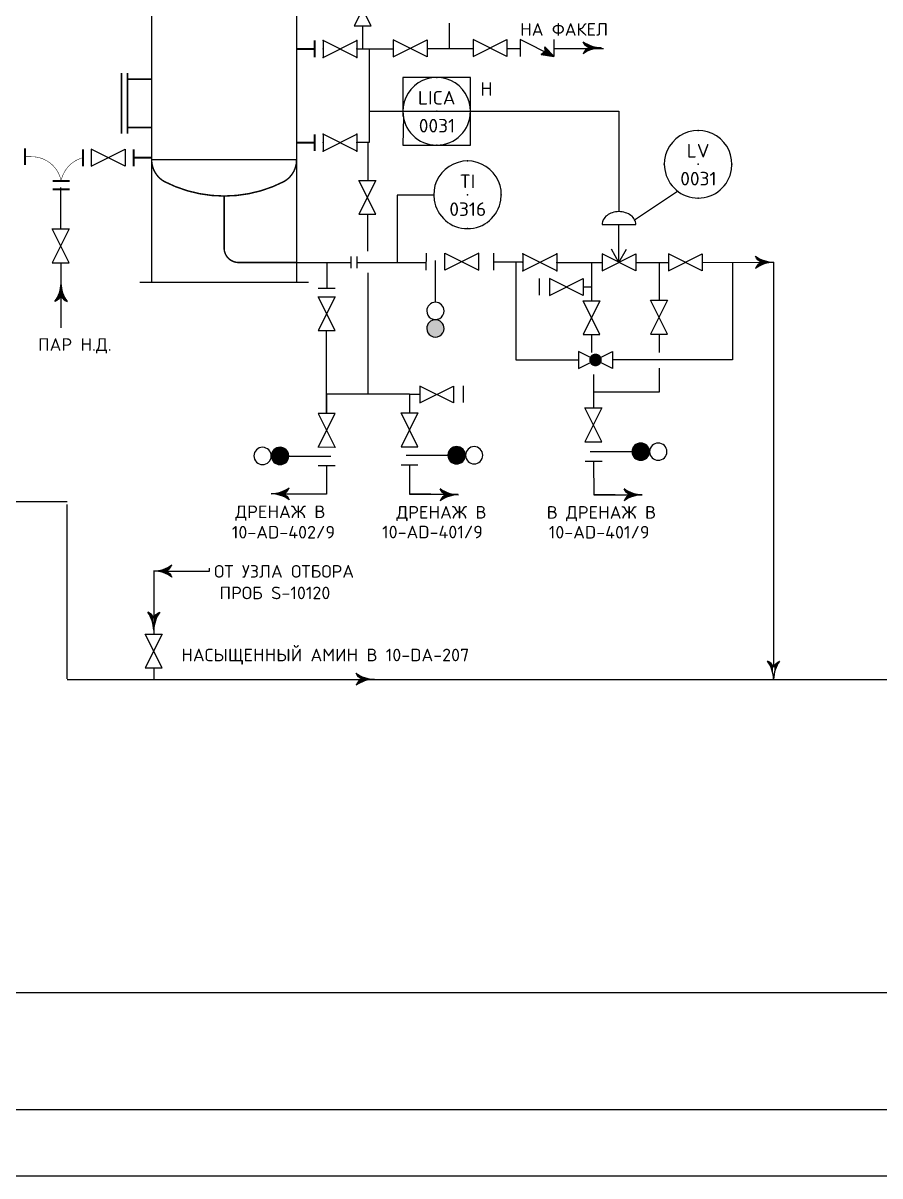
# Model space of a CAD drawing. Extents: x 71 to 279, y 48 to 143.
# Drawn here: x 156.51 to 165.38, y 52.26 to 64.18 of the extents above; entities that cross this region are included whole.
import ezdxf
from ezdxf.enums import TextEntityAlignment as Align

# ---------------------------------------------------------------- set-up
doc = ezdxf.new("R2010")
doc.units = 0
doc.header["$MEASUREMENT"] = 0
doc.linetypes.add('SDASH', pattern=[0.09375, 0.046875, -0.046875])
doc.layers.get('0').update_dxf_attribs({"linetype": 'CONTINUOUS'})
for name, color, linetype in [('DESIGNDATA', 7, 'CONTINUOUS'), ('IN-ATTRIBS', 7, 'CONTINUOUS'), ('IN-EQUIPMENT', 7, 'CONTINUOUS'), ('IN-INST-TAP', 7, 'CONTINUOUS'), ('IN-INSTRUMENT', 7, 'SDASH'), ('IN-MIN-PROC', 7, 'CONTINUOUS')]:
    doc.layers.add(name, color=color, linetype=linetype)
doc.styles.add('ATTRIBS', font='SIMPLEX', dxfattribs={"width": 0.8, "height": 0.125})
doc.styles.add('NARROW', font='simplex', dxfattribs={"width": 0.75, "height": 0.1})
doc.styles.add('S1', font='SIMPLEX.shx')
doc.styles.add('SIMPLEX', font='SIMPLEX')

# ---------------------------------------------------------------- blocks, each defined once
blk = doc.blocks.new('VALVTEXT')
at = {"layer": 'IN-ATTRIBS'}
for p in [(0, 0.0625), (0, 0), (0.25, 0.0625), (0.25, 0), (0, -0.0625), (0.25, -0.0625)]:
    blk.add_point(p, dxfattribs=at)
at = {"layer": 'IN-ATTRIBS', "style": 'S1', "flags": 1}
for tag, p in [('IDNUM', (0.125, 0.5625)), ('DWGNO', (0.125, 0.4375)), ('FILENO', (0.125, 0.3125))]:
    blk.add_attdef(tag, text='', height=0.1, dxfattribs=at).set_placement(p, align=Align.CENTER)
at = {"layer": 'IN-ATTRIBS', "style": 'S1'}
for tag, p in [('MODE', (0.125, 0.078125)), ('SIZE', (0.125, -0.1875))]:
    blk.add_attdef(tag, text='', height=0.1, dxfattribs=at).set_placement(p, align=Align.CENTER)
blk = doc.blocks.new('BUBTEXT')
at = {"layer": 'IN-ATTRIBS'}
for p in [(0, 0.25), (-0.25, 0), (0, 0), (0.25, 0), (0, -0.25)]:
    blk.add_point(p, dxfattribs=at)
at = {"layer": 'IN-ATTRIBS', "flags": 1}
for tag, style, width, p in [('IDNUM', 'ATTRIBS', 0.8, (0.0087, 0.5838)), ('DWGNO', 'ATTRIBS', 0.8, (0.0029, 0.4474)), ('FILENO', 'ATTRIBS', 0.8, (-0.003, 0.3111)), ('LOC', 'ATTRIBS', 0.8, (-0.0799, -0.422)), ('SIG', 'ATTRIBS', 0.8, (-0.0872, -0.5633)), ('INSTALL', 'ATTRIBS', 0.8, (-0.0872, -0.6994)), ('SERV', 'ATTRIBS', 0.8, (-0.0834, -0.8376)), ('DATE', 'ATTRIBS', 0.8, (-0.0881, -0.9694)), ('DES', 'NARROW', 0.75, (-0.0866, -1.1017)), ('CSYS', 'NARROW', 0.75, (-0.0866, -1.2425))]:
    blk.add_attdef(tag, text='', height=0.1, dxfattribs=dict(at, style=style, width=width)).set_placement(p, align=Align.CENTER)
at = {"layer": 'IN-ATTRIBS', "style": 'ATTRIBS', "flags": 1}
blk.add_attdef('SYSCDI', text='', height=0.1, dxfattribs=at).set_placement((-0.3125, 0.3125), align=Align.RIGHT)
at = {"layer": 'IN-ATTRIBS', "style": 'S1'}
for tag, p in [('XT', (0.3241, 0.2568)), ('A1', (0.3233, 0.1153)), ('A2', (0.3233, -0.0347)), ('A3', (0.3233, -0.1847)), ('RES', (0.3233, -0.3422))]:
    blk.add_attdef(tag, p, '', height=0.1, dxfattribs=at)
at = {"layer": 'IN-ATTRIBS', "style": 'ATTRIBS'}
blk.add_attdef('SYSCDV', text='', height=0.1, dxfattribs=at).set_placement((-0.3125, 0.1411), align=Align.RIGHT)
at = {"layer": 'IN-ATTRIBS', "style": 'S1'}
for tag, p in [('INSTTYPE', (-0.0002, 0.0499)), ('TAGNUM', (0.0019, -0.1561)), ('MD', (0.4017, -0.5655)), ('SZ', (0.4017, -0.6963))]:
    blk.add_attdef(tag, text='', height=0.1, dxfattribs=at).set_placement(p, align=Align.CENTER)

msp = doc.modelspace()

# ---------------------------------------------------------------- hatches: boundary and pattern name
h = msp.add_hatch()
h.set_pattern_fill('ANSI37', color=2, scale=0.00014, style=0)
h.set_pattern_definition([(45, (-273.76554173, -236.8747373), (-0.00031430896424, 0.00031430896424), []), (135, (-273.76554173, -236.8747373), (-0.00031430896424, -0.00031430896424), [])])
edge = h.paths.add_edge_path()
edge.add_line((162.008, 63.836), (161.912, 63.936))
edge.add_line((161.912, 63.936), (161.916, 63.883))
edge.add_line((161.916, 63.883), (161.877, 63.857))
edge.add_line((161.877, 63.857), (162.008, 63.836))
at = {"linetype": 'Continuous'}
msp.add_hatch(color=2, dxfattribs=at).paths.add_polyline_path([(160.87, 61.022, 1), (160.691, 61.022, 1)])
h = msp.add_hatch()
h.set_pattern_fill('ANSI37', color=2, scale=0.00014, style=0)
h.set_pattern_definition([(134.86333474, (482.24351486, -225.5630015), (0.0003150577776, 0.00031355836263), []), (44.86333474, (482.24351486, -225.5630015), (0.00031355836263, -0.0003150577776), [])])
edge = h.paths.add_edge_path()
edge.add_arc((159.173, 59.703), 0.0892, 269.8633, 449.8633)
edge.add_arc((159.173, 59.703), 0.0892, 89.8633, 269.8633)
h = msp.add_hatch()
h.set_pattern_fill('ANSI37', color=2, scale=0.00014, style=0)
h.set_pattern_definition([(45, (-162.74918936, -224.78503996), (-0.00031430896424, 0.00031430896424), []), (135, (-162.74918936, -224.78503996), (-0.00031430896424, -0.00031430896424), [])])
edge = h.paths.add_edge_path()
edge.add_arc((161, 59.71), 0.0892, 90, 270)
edge.add_arc((161, 59.71), 0.0892, 270, 450)
h = msp.add_hatch()
h.set_pattern_fill('ANSI37', color=2, scale=0.00014, style=0)
h.set_pattern_definition([(45, (-160.84415434, -224.7476311), (-0.00031430896424, 0.00031430896424), []), (135, (-160.84415434, -224.7476311), (-0.00031430896424, -0.00031430896424), [])])
edge = h.paths.add_edge_path()
edge.add_arc((162.906, 59.747), 0.0892, 90, 270)
edge.add_arc((162.906, 59.747), 0.0892, 270, 450)

# ---------------------------------------------------------------- linework, layer by layer
at = {"color": 5, "linetype": 'Continuous'}
for p, q in [((160.926, 63.919), (160.926, 64.179)), ((160.027, 64.151), (160.027, 63.913)), ((159.969, 63.913), (160.345, 63.913)), ((160.094, 63.913), (160.094, 62.944)), ((160.695, 63.919), (160.926, 63.919)), ((160.926, 63.919), (161.17, 63.919)), ((161.52, 63.919), (161.658, 63.919)), ((162.008, 63.919), (162.521, 63.919)), ((160.094, 62.944), (159.969, 62.944)), ((160.08, 62.944), (160.08, 62.553)), ((159.344, 62.767), (157.844, 62.767)), ((156.904, 62.052), (156.904, 62.481)), ((160.077, 62.203), (160.077, 61.821)), ((156.904, 61.702), (156.905, 61.029)), ((159.344, 61.704), (159.907, 61.704)), ((159.657, 61.704), (159.657, 61.434)), ((159.969, 61.704), (160.687, 61.704)), ((161.386, 61.712), (161.687, 61.712)), ((161.612, 61.704), (161.612, 60.697)), ((162.037, 61.705), (162.505, 61.705)), ((162.396, 61.705), (162.396, 61.309)), ((162.855, 61.705), (163.193, 61.705)), ((163.096, 61.705), (163.096, 61.314)), ((163.543, 61.705), (164.281, 61.706)), ((163.857, 61.704), (163.857, 60.697)), ((164.281, 61.706), (164.281, 57.518)), ((160.08, 61.598), (160.08, 60.347)), ((162.311, 61.451), (162.396, 61.451)), ((159.654, 60.142), (159.654, 60.999)), ((162.396, 60.964), (162.396, 60.773)), ((163.096, 60.964), (163.096, 60.773)), ((161.612, 60.697), (162.262, 60.696)), ((163.857, 60.697), (162.612, 60.696)), ((163.096, 60.611), (163.096, 60.361)), ((162.417, 60.547), (162.417, 60.203)), ((163.096, 60.361), (162.417, 60.361)), ((159.655, 60.341), (159.655, 60.148)), ((160.513, 60.341), (159.656, 60.341)), ((160.513, 60.341), (160.513, 60.148)), ((160.513, 60.341), (160.626, 60.341)), ((162.418, 59.649), (162.419, 59.302)), ((159.654, 59.599), (159.654, 59.342)), ((160.513, 59.611), (160.513, 59.308)), ((159.654, 59.308), (159.185, 59.308)), ((159.654, 59.342), (159.654, 59.308)), ((160.513, 59.308), (161.015, 59.308)), ((160.735, 59.308), (160.513, 59.308)), ((162.642, 59.302), (162.419, 59.302)), ((162.419, 59.302), (162.921, 59.302)), ((156.969, 59.228), (156.296, 59.228)), ((156.968, 57.397), (156.969, 59.2)), ((157.866, 58.513), (157.866, 57.861)), ((158.439, 58.509), (157.971, 58.509)), ((158.439, 58.542), (158.439, 58.509)), ((157.866, 57.511), (157.866, 57.392)), ((156.968, 57.392), (165.971, 57.392)), ((97.353, 52.943), (166.985, 52.943))]:
    msp.add_line(p, q, dxfattribs=at)
at = {"color": 2}
for p, q in [((161.658, 64.011), (161.658, 63.836)), ((162.008, 63.836), (161.658, 64.011)), ((161.912, 63.936), (161.916, 63.883)), ((162.008, 63.836), (161.912, 63.936)), ((162.008, 64.011), (162.008, 63.836)), ((161.916, 63.883), (161.877, 63.857)), ((161.877, 63.857), (162.008, 63.836)), ((162.505, 62.098), (162.855, 62.098)), ((162.68, 61.705), (162.68, 62.098)), ((160.686, 61.624), (160.687, 61.799)), ((160.879, 61.625), (160.88, 61.8)), ((161.23, 61.799), (160.879, 61.625)), ((160.88, 61.8), (161.229, 61.624)), ((161.229, 61.624), (161.229, 61.799)), ((161.386, 61.624), (161.386, 61.799)), ((160.783, 61.289), (160.783, 61.726)), ((161.856, 61.539), (161.856, 61.367)), ((159.744, 61.434), (159.569, 61.434)), ((161.069, 60.427), (161.069, 60.256)), ((159.567, 59.793), (159.743, 60.142)), ((159.568, 60.143), (159.742, 59.792)), ((159.743, 60.142), (159.568, 60.143)), ((160.6, 59.798), (160.425, 60.148)), ((160.425, 60.148), (160.6, 60.148)), ((160.6, 60.148), (160.425, 59.798)), ((159.742, 59.792), (159.567, 59.793)), ((160.425, 59.798), (160.6, 59.798)), ((159.26, 59.701), (159.697, 59.7)), ((160.914, 59.708), (160.477, 59.708)), ((162.33, 59.649), (162.505, 59.649)), ((162.819, 59.745), (162.382, 59.745)), ((159.742, 59.599), (159.567, 59.599)), ((160.425, 59.611), (160.6, 59.611))]:
    msp.add_line(p, q, dxfattribs=at)
at = {"linetype": 'Continuous'}
for p, q in [((160.345, 63.913), (160.345, 63.913)), ((160.094, 63.268), (160.444, 63.268)), ((160.444, 63.268), (161.144, 63.268)), ((160.976, 63.268), (162.68, 63.268)), ((162.68, 63.268), (162.68, 62.23)), ((160.385, 62.401), (160.384, 61.704)), ((160.763, 62.401), (160.385, 62.401)), ((162.68, 61.705), (162.604, 61.842)), ((162.68, 61.705), (162.757, 61.842))]:
    msp.add_line(p, q, dxfattribs=at)
at = {"color": 3, "linetype": 'Continuous'}
msp.add_line((166.607, 54.15), (144.781, 54.15), dxfattribs=at)
at = {"color": 6, "linetype": 'Continuous'}
msp.add_line((71.634, 52.255), (266.486, 52.255), dxfattribs=at)
at = {"color": 2}
for points in [[(160.115, 64.151), (159.94, 64.501), (160.115, 64.501), (159.94, 64.151)], [(159.619, 63.826), (159.969, 64.001), (159.969, 63.826), (159.619, 64.001)], [(160.345, 63.831), (160.695, 64.006), (160.695, 63.831), (160.345, 64.006)], [(161.17, 63.836), (161.52, 64.011), (161.52, 63.836), (161.17, 64.011)], [(159.619, 62.856), (159.969, 63.031), (159.969, 62.856), (159.619, 63.031)], [(157.219, 62.7), (157.569, 62.875), (157.569, 62.7), (157.219, 62.875)], [(160.164, 62.203), (159.989, 62.553), (160.164, 62.553), (159.989, 62.203)], [(156.991, 61.702), (156.816, 62.052), (156.991, 62.052), (156.816, 61.702)], [(161.687, 61.617), (162.037, 61.792), (162.037, 61.617), (161.687, 61.792)], [(162.505, 61.617), (162.855, 61.792), (162.855, 61.617), (162.505, 61.792)], [(163.193, 61.617), (163.543, 61.792), (163.543, 61.617), (163.193, 61.792)], [(161.961, 61.364), (162.311, 61.539), (162.311, 61.364), (161.961, 61.539)], [(159.744, 60.999), (159.569, 61.349), (159.744, 61.349), (159.569, 60.999)], [(162.484, 60.959), (162.309, 61.309), (162.484, 61.309), (162.309, 60.959)], [(163.183, 60.964), (163.008, 61.314), (163.183, 61.314), (163.008, 60.964)], [(160.619, 60.251), (160.969, 60.426), (160.969, 60.251), (160.619, 60.426)], [(162.503, 59.85), (162.328, 60.2), (162.503, 60.2), (162.328, 59.85)], [(157.953, 57.511), (157.778, 57.861), (157.953, 57.861), (157.778, 57.511)]]:
    msp.add_lwpolyline(points, close=True, dxfattribs=at)
at = {"color": 5, "linetype": 'Continuous'}
for points in [[(162.373, 63.925, -0.206864), (162.31, 63.988)], [(162.498, 63.925, 0.150368), (162.31, 63.863)], [(162.373, 63.925, 0.206864), (162.31, 63.863)], [(164.156, 61.706, -0.206864), (164.094, 61.768)], [(164.281, 61.706, 0.150368), (164.094, 61.643)], [(164.156, 61.706, 0.206864), (164.094, 61.643)], [(156.905, 61.489, 0.150368), (156.968, 61.301)], [(156.905, 61.364, -0.206864), (156.843, 61.301)], [(156.905, 61.364, 0.206864), (156.968, 61.301)], [(159.08, 59.312, 0.150368), (159.268, 59.374)], [(159.205, 59.312, 0.206864), (159.268, 59.374)], [(159.205, 59.312, -0.206864), (159.268, 59.249)], [(160.893, 59.302, -0.206864), (160.831, 59.364)], [(161.018, 59.302, 0.150368), (160.831, 59.239)], [(160.893, 59.302, 0.206864), (160.831, 59.239)], [(162.796, 59.302, -0.206864), (162.734, 59.364)], [(162.796, 59.302, 0.206864), (162.734, 59.239)], [(162.921, 59.302, 0.150368), (162.734, 59.239)], [(157.866, 58.513, 0.150368), (158.053, 58.575)], [(157.991, 58.513, 0.206864), (158.053, 58.575)], [(157.991, 58.513, -0.206864), (158.053, 58.45)], [(157.866, 57.9, 0.150368), (157.803, 58.087)], [(157.866, 58.025, 0.206864), (157.803, 58.087)], [(157.866, 58.025, -0.206864), (157.928, 58.087)], [(164.281, 57.393, 0.150368), (164.219, 57.581)], [(164.281, 57.518, 0.206864), (164.219, 57.581)], [(164.281, 57.518, -0.206864), (164.344, 57.581)], [(160.021, 57.393, -0.206864), (159.959, 57.456)], [(160.146, 57.393, 0.150368), (159.959, 57.331)], [(160.021, 57.393, 0.206864), (159.959, 57.331)]]:
    msp.add_lwpolyline(points, format="xyb", dxfattribs=at)
for points in [[(161.144, 63.214), (161.144, 63.618), (160.444, 63.618), (160.444, 63.214)], [(160.449, 63.214), (160.444, 62.918), (161.144, 62.918), (161.144, 63.214)]]:
    msp.add_lwpolyline(points)
at = {"color": 2}
for points, const_width in [([(156.532, 62.886), (156.532, 62.711)], 0.021), ([(157.132, 62.7), (157.132, 62.875)], 0.021), ([(156.994, 62.548), (156.819, 62.548)], 0.021), ([(156.994, 62.461), (156.819, 62.461)], 0.021), ([(159.907, 61.767), (159.907, 61.642)], 0.015), ([(159.969, 61.767), (159.969, 61.642)], 0.015)]:
    msp.add_lwpolyline(points, dxfattribs=dict(at, const_width=const_width))
at = {"color": 5, "linetype": 'Continuous', "const_width": 0.005}
for points in [[(156.532, 62.798), (156.594, 62.798, -0.365938), (156.907, 62.548), (156.907, 62.548)], [(157.132, 62.788), (157.132, 62.788, 0.28704), (156.907, 62.548), (156.907, 62.548)]]:
    msp.add_lwpolyline(points, format="xyb", dxfattribs=at)
at = {"color": 2}
msp.add_lwpolyline([(162.855, 62.098, 0.126822), (162.843, 62.147, 0.10607), (162.804, 62.191, 0.085783), (162.749, 62.219, 0.075445), (162.68, 62.23, 0.075445), (162.611, 62.219, 0.085783), (162.557, 62.191, 0.10607), (162.518, 62.147, 0.126822), (162.505, 62.098)], format="xyb", dxfattribs=at)
for points in [[(162.379, 60.726), (162.262, 60.784), (162.262, 60.609), (162.379, 60.667)], [(162.496, 60.726), (162.612, 60.784), (162.612, 60.609), (162.496, 60.667)]]:
    msp.add_lwpolyline(points, dxfattribs=at)
at = {"color": 2, "const_width": 0.0656}
msp.add_lwpolyline([(162.405, 60.696, 1), (162.47, 60.696, 1)], format="xyb", close=True, dxfattribs=at)
at = {"color": 5, "linetype": 'Continuous'}
for centre, start, end in [((162.506, 64.261), 234.4623, 268.6678), ((164.289, 62.042), 234.4623, 268.6678), ((156.57, 61.497), 324.4623, 358.6678), ((159.072, 58.976), 54.4623, 88.6678), ((161.026, 59.638), 234.4623, 268.6678), ((162.929, 59.638), 234.4623, 268.6678), ((157.858, 58.177), 54.4623, 88.6678), ((158.201, 57.892), 144.4623, 178.6678), ((164.617, 57.386), 144.4623, 178.6678), ((160.154, 57.729), 234.4623, 268.6678)]:
    msp.add_arc(centre, 0.336, start, end, dxfattribs=at)
for centre, start, end in [((160.794, 63.268), 351.1529, 188.8471), ((160.794, 63.268), 180, 0), ((163.5, 62.72), 351.1529, 188.8471), ((161.113, 62.404), 351.1529, 188.8471), ((163.5, 62.72), 188.8471, 351.1529), ((161.113, 62.404), 188.8471, 351.1529)]:
    msp.add_arc(centre, 0.35, start, end)
at = {"color": 2}
for centre, start, end in [((160.781, 61.203), 359.9535, 179.9535), ((160.781, 61.203), 179.9535, 359.9535), ((160.781, 61.022), 359.9535, 179.9535), ((160.781, 61.022), 179.9535, 359.9535), ((158.992, 59.703), 89.8633, 269.8633), ((158.992, 59.703), 269.8633, 89.8633), ((159.173, 59.703), 89.8633, 269.8633), ((159.173, 59.703), 269.8633, 89.8633), ((161, 59.71), 90, 270), ((161, 59.71), 270, 90), ((161.182, 59.71), 90, 270), ((161.182, 59.71), 270, 90), ((162.906, 59.747), 90, 270), ((162.906, 59.747), 270, 90), ((163.087, 59.747), 90, 270), ((163.087, 59.747), 270, 90)]:
    msp.add_arc(centre, 0.0892, start, end, dxfattribs=at)
at = {"color": 5, "linetype": 'Continuous'}
for points in [[(162.344, 63.966), (162.318, 63.972), (162.31, 63.988)], [(162.381, 63.949), (162.329, 63.957), (162.344, 63.966), (162.318, 63.972)], [(162.419, 63.937), (162.342, 63.944), (162.381, 63.949), (162.329, 63.957)], [(162.458, 63.929), (162.357, 63.933), (162.419, 63.937), (162.342, 63.944)], [(162.458, 63.922), (162.357, 63.917), (162.419, 63.914), (162.342, 63.907)], [(162.498, 63.925), (162.373, 63.925), (162.458, 63.929), (162.357, 63.933)], [(162.498, 63.925), (162.373, 63.925), (162.458, 63.922), (162.357, 63.917)], [(162.344, 63.884), (162.318, 63.879), (162.31, 63.863)], [(162.381, 63.901), (162.329, 63.894), (162.344, 63.884), (162.318, 63.879)], [(162.419, 63.914), (162.342, 63.907), (162.381, 63.901), (162.329, 63.894)], [(164.128, 61.747), (164.102, 61.752), (164.094, 61.768)], [(164.128, 61.665), (164.102, 61.66), (164.094, 61.643)], [(164.164, 61.73), (164.113, 61.737), (164.128, 61.747), (164.102, 61.752)], [(164.164, 61.682), (164.113, 61.675), (164.128, 61.665), (164.102, 61.66)], [(164.202, 61.717), (164.125, 61.725), (164.164, 61.73), (164.113, 61.737)], [(164.202, 61.695), (164.125, 61.687), (164.164, 61.682), (164.113, 61.675)], [(164.241, 61.709), (164.14, 61.714), (164.202, 61.717), (164.125, 61.725)], [(164.241, 61.703), (164.14, 61.698), (164.202, 61.695), (164.125, 61.687)], [(164.281, 61.706), (164.156, 61.706), (164.241, 61.709), (164.14, 61.714)], [(164.281, 61.706), (164.156, 61.706), (164.241, 61.703), (164.14, 61.698)], [(156.902, 61.449), (156.897, 61.348), (156.894, 61.41), (156.887, 61.333)], [(156.905, 61.489), (156.905, 61.364), (156.902, 61.449), (156.897, 61.348)], [(156.905, 61.489), (156.905, 61.364), (156.909, 61.449), (156.913, 61.348)], [(156.909, 61.449), (156.913, 61.348), (156.917, 61.41), (156.924, 61.333)], [(156.864, 61.335), (156.859, 61.309), (156.843, 61.301)], [(156.881, 61.372), (156.874, 61.32), (156.864, 61.335), (156.859, 61.309)], [(156.894, 61.41), (156.887, 61.333), (156.881, 61.372), (156.874, 61.32)], [(156.917, 61.41), (156.924, 61.333), (156.93, 61.372), (156.937, 61.32)], [(156.93, 61.372), (156.937, 61.32), (156.947, 61.335), (156.952, 61.309)], [(156.947, 61.335), (156.952, 61.309), (156.968, 61.301)], [(159.08, 59.312), (159.205, 59.312), (159.12, 59.315), (159.221, 59.32)], [(159.08, 59.312), (159.205, 59.312), (159.12, 59.308), (159.221, 59.304)], [(159.12, 59.315), (159.221, 59.32), (159.159, 59.323), (159.236, 59.33)], [(159.12, 59.308), (159.221, 59.304), (159.159, 59.3), (159.236, 59.293)], [(159.159, 59.323), (159.236, 59.33), (159.197, 59.336), (159.249, 59.343)], [(159.159, 59.3), (159.236, 59.293), (159.197, 59.288), (159.249, 59.28)], [(159.197, 59.336), (159.249, 59.343), (159.234, 59.353), (159.26, 59.358)], [(159.197, 59.288), (159.249, 59.28), (159.234, 59.271), (159.26, 59.266)], [(159.234, 59.353), (159.26, 59.358), (159.268, 59.374)], [(159.234, 59.271), (159.26, 59.266), (159.268, 59.249)], [(160.901, 59.326), (160.85, 59.333), (160.865, 59.343), (160.839, 59.348)], [(160.901, 59.278), (160.85, 59.27), (160.865, 59.261), (160.839, 59.256)], [(160.939, 59.313), (160.862, 59.321), (160.901, 59.326), (160.85, 59.333)], [(160.939, 59.291), (160.862, 59.283), (160.901, 59.278), (160.85, 59.27)], [(160.978, 59.305), (160.877, 59.31), (160.939, 59.313), (160.862, 59.321)], [(160.978, 59.299), (160.877, 59.294), (160.939, 59.291), (160.862, 59.283)], [(161.018, 59.302), (160.893, 59.302), (160.978, 59.305), (160.877, 59.31)], [(161.018, 59.302), (160.893, 59.302), (160.978, 59.299), (160.877, 59.294)], [(162.804, 59.326), (162.752, 59.333), (162.768, 59.343), (162.742, 59.348)], [(162.804, 59.278), (162.752, 59.27), (162.768, 59.261), (162.742, 59.256)], [(162.842, 59.313), (162.765, 59.321), (162.804, 59.326), (162.752, 59.333)], [(162.842, 59.291), (162.765, 59.283), (162.804, 59.278), (162.752, 59.27)], [(162.881, 59.305), (162.78, 59.31), (162.842, 59.313), (162.765, 59.321)], [(162.881, 59.299), (162.78, 59.294), (162.842, 59.291), (162.765, 59.283)], [(162.921, 59.302), (162.796, 59.302), (162.881, 59.305), (162.78, 59.31)], [(162.921, 59.302), (162.796, 59.302), (162.881, 59.299), (162.78, 59.294)], [(160.865, 59.261), (160.839, 59.256), (160.831, 59.239)], [(157.983, 58.537), (158.034, 58.544), (158.019, 58.554), (158.045, 58.559)], [(158.019, 58.554), (158.045, 58.559), (158.053, 58.575)], [(157.866, 58.513), (157.991, 58.513), (157.905, 58.516), (158.007, 58.521)], [(157.866, 58.513), (157.991, 58.513), (157.905, 58.509), (158.007, 58.504)], [(157.905, 58.516), (158.007, 58.521), (157.945, 58.524), (158.022, 58.531)], [(157.905, 58.509), (158.007, 58.504), (157.945, 58.501), (158.022, 58.494)], [(157.945, 58.524), (158.022, 58.531), (157.983, 58.537), (158.034, 58.544)], [(157.945, 58.501), (158.022, 58.494), (157.983, 58.488), (158.034, 58.481)], [(157.983, 58.488), (158.034, 58.481), (158.019, 58.471), (158.045, 58.466)], [(158.019, 58.471), (158.045, 58.466), (158.053, 58.45)], [(157.824, 58.053), (157.819, 58.079), (157.803, 58.087)], [(157.841, 58.017), (157.834, 58.069), (157.824, 58.053), (157.819, 58.079)], [(157.89, 58.017), (157.897, 58.069), (157.907, 58.053), (157.912, 58.079)], [(157.907, 58.053), (157.912, 58.079), (157.928, 58.087)], [(157.854, 57.979), (157.847, 58.056), (157.841, 58.017), (157.834, 58.069)], [(157.862, 57.94), (157.857, 58.041), (157.854, 57.979), (157.847, 58.056)], [(157.869, 57.94), (157.874, 58.041), (157.877, 57.979), (157.884, 58.056)], [(157.877, 57.979), (157.884, 58.056), (157.89, 58.017), (157.897, 58.069)], [(164.24, 57.547), (164.235, 57.573), (164.219, 57.581)], [(164.257, 57.511), (164.25, 57.562), (164.24, 57.547), (164.235, 57.573)], [(164.27, 57.473), (164.263, 57.55), (164.257, 57.511), (164.25, 57.562)], [(164.278, 57.433), (164.273, 57.535), (164.27, 57.473), (164.263, 57.55)], [(164.285, 57.433), (164.289, 57.535), (164.293, 57.473), (164.3, 57.55)], [(164.293, 57.473), (164.3, 57.55), (164.305, 57.511), (164.313, 57.562)], [(164.305, 57.511), (164.313, 57.562), (164.323, 57.547), (164.328, 57.573)], [(164.323, 57.547), (164.328, 57.573), (164.344, 57.581)], [(159.993, 57.435), (159.967, 57.44), (159.959, 57.456)], [(160.029, 57.418), (159.977, 57.425), (159.993, 57.435), (159.967, 57.44)], [(160.029, 57.369), (159.977, 57.362), (159.993, 57.352), (159.967, 57.347)], [(160.067, 57.405), (159.99, 57.412), (160.029, 57.418), (159.977, 57.425)], [(160.067, 57.382), (159.99, 57.375), (160.029, 57.369), (159.977, 57.362)], [(160.106, 57.397), (160.005, 57.402), (160.067, 57.405), (159.99, 57.412)], [(160.106, 57.39), (160.005, 57.385), (160.067, 57.382), (159.99, 57.375)], [(160.146, 57.393), (160.021, 57.393), (160.106, 57.397), (160.005, 57.402)], [(160.146, 57.393), (160.021, 57.393), (160.106, 57.39), (160.005, 57.385)], [(159.993, 57.352), (159.967, 57.347), (159.959, 57.331)]]:
    msp.add_solid(points, dxfattribs=at)
msp.add_solid([(162.768, 59.261), (162.742, 59.256), (162.734, 59.239)])
at = {"layer": 'IN-EQUIPMENT', "color": 6, "const_width": 0.015}
msp.add_lwpolyline([(159.344, 67.329, 0.267949), (159.215, 67.554, 0.242718), (157.974, 67.554, 0.267949), (157.844, 67.329), (157.844, 62.767, 0.267949), (157.974, 62.542, 0.242718), (159.215, 62.542, 0.267949), (159.344, 62.767)], format="xyb", close=True, dxfattribs=at)
at = {"layer": 'IN-EQUIPMENT', "color": 6}
for points, const_width in [([(159.344, 63.913), (159.532, 63.913)], 0.021), ([(159.532, 64.001), (159.532, 63.826)], 0.021), ([(157.532, 63.038), (157.532, 63.663)], 0.015), ([(157.594, 63.038), (157.594, 63.663)], 0.015), ([(157.844, 63.6), (157.594, 63.6)], 0.015), ([(157.844, 63.1), (157.594, 63.1)], 0.015), ([(159.532, 63.031), (159.532, 62.856)], 0.021), ([(157.657, 62.7), (157.657, 62.875)], 0.021), ([(159.344, 62.944), (159.532, 62.944)], 0.021), ([(157.844, 62.788), (157.657, 62.788)], 0.021), ([(157.844, 62.767), (157.844, 61.499)], 0.015), ([(159.344, 62.767), (159.344, 61.499)], 0.015), ([(157.719, 61.499), (159.469, 61.499)], 0.015)]:
    msp.add_lwpolyline(points, dxfattribs=dict(at, const_width=const_width))
at = {"layer": 'IN-EQUIPMENT', "color": 6, "const_width": 0.015}
msp.add_lwpolyline([(158.594, 62.392), (158.594, 61.854, 0.414214), (158.744, 61.704), (159.344, 61.704)], format="xyb", dxfattribs=at)
at = {"layer": 'IN-INST-TAP', "color": 7}
msp.add_line((162.843, 62.147), (163.287, 62.442), dxfattribs=at)
at = {"layer": 'IN-MIN-PROC', "color": 7}
msp.add_line((162.417, 60.203), (162.417, 60.203), dxfattribs=at)

# ---------------------------------------------------------------- block references
at = {"color": 2, "xscale": 1.4, "yscale": 1.4, "zscale": 1.4}
msp.add_blockref('VALVTEXT', (161.687, 61.705), dxfattribs=at)
at = {"layer": 'DESIGNDATA', "xscale": 1.4, "yscale": 1.4, "zscale": 1.4}
for p, values in [((163.5, 62.72), {'INSTTYPE': 'LV', 'TAGNUM': '0031'}), ((161.113, 62.404), {'INSTTYPE': 'TI', 'TAGNUM': '0316'})]:
    msp.add_blockref('BUBTEXT', p, dxfattribs=at).add_auto_attribs(values)
at = {"layer": 'IN-INSTRUMENT', "color": 7, "xscale": 1.4, "yscale": 1.4, "zscale": 1.4}
msp.add_blockref('BUBTEXT', (160.794, 63.268), dxfattribs=at).add_auto_attribs({'INSTTYPE': 'LICА', 'TAGNUM': '0031', 'A1': 'H'})
at = {"layer": 'IN-MIN-PROC', "color": 7, "xscale": 1.4, "yscale": 1.4, "zscale": 1.4}
for p in [(159.619, 63.913), (159.619, 62.944)]:
    msp.add_blockref('VALVTEXT', p, dxfattribs=at)

# ---------------------------------------------------------------- texts
at = {"color": 1, "linetype": 'Continuous', "style": 'SIMPLEX'}
for s, p in [('НА ФАКЕЛ', (161.658, 64.05)), ('ПАР Н.Д.', (156.668, 60.79)), ('ДРЕНАЖ В', (158.71, 59.06)), ('ДРЕНАЖ В', (160.377, 59.055)), ('В ДРЕНАЖ В', (161.933, 59.054)), ('10-AD-402/9', (158.674, 58.849)), ('10-AD-401/9', (160.229, 58.851)), ('10-AD-401/9', (161.954, 58.849)), ('ОТ УЗЛА ОТБОРА', (158.49, 58.444)), ('ПРОБ S-10120', (158.546, 58.221)), ('НАСЫЩЕННЫЙ АМИН В 10-DA-207', (158.151, 57.579))]:
    msp.add_text(s, height=0.13, dxfattribs=at).set_placement(p)

doc.saveas('drawing.dxf')
